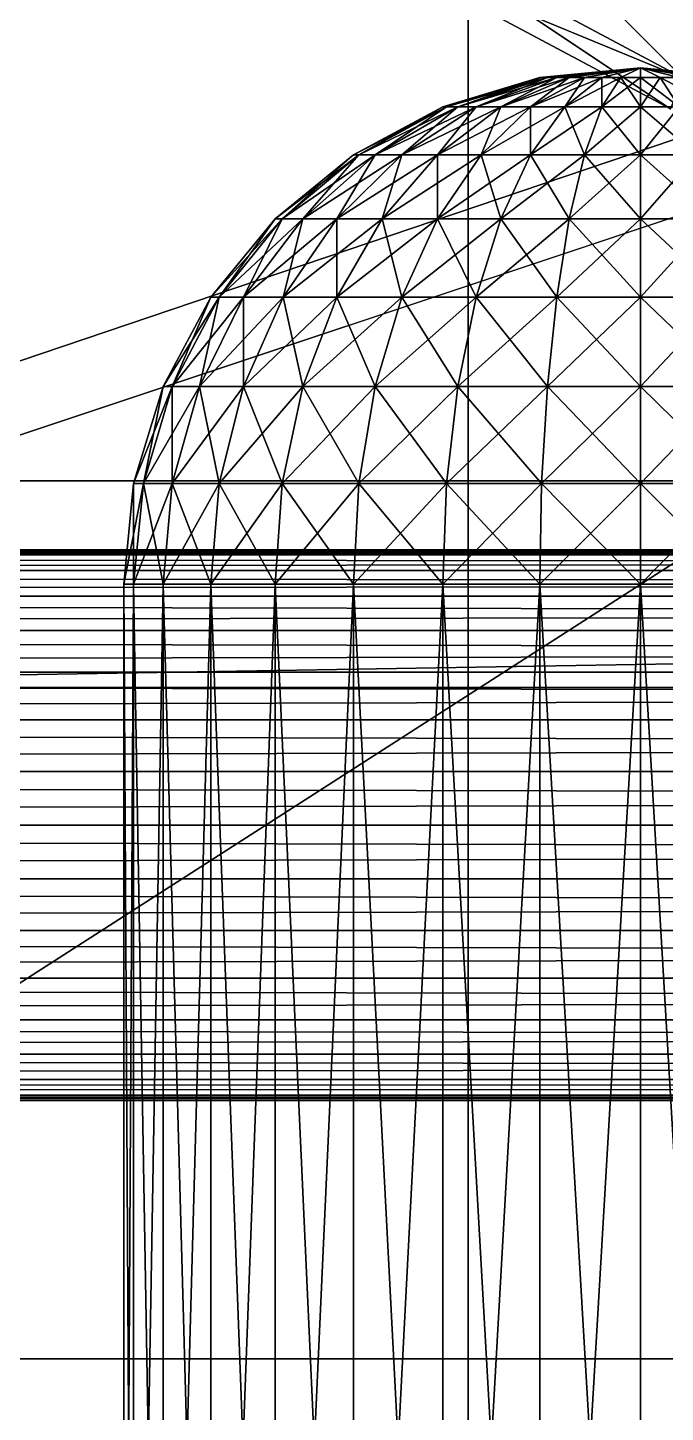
# Model space of a CAD drawing. Header units: millimetres. Extents: x -510 to 550, y -577 to 577.
# Drawn here: x -17.79 to 0.72, y 305.94 to 346.16 of the extents above; entities that cross this region are included whole.
import ezdxf

# ---------------------------------------------------------------- set-up
doc = ezdxf.new("R2010")
doc.units = ezdxf.units.MM
for name, color, linetype, true_color in [('link1_visual_1', 7, 'Continuous', 0xd6dee3), ('main_case_cover', 7, 'Continuous', 0xd6dee3), ('main_case_floor_front', 7, 'Continuous', 0xd6dee3), ('main_case_inner_front', 7, 'Continuous', 0xd6dee3), ('main_frame_outrigger', 7, 'Continuous', 0x5c6b75), ('motor_mid_left_visual_0', 7, 'Continuous', 0x5c6b75), ('structure_aux_cover_rail', 7, 'Continuous', 0x5c6b75), ('structure_left_mid_motor_bracket', 7, 'Continuous', 0x5c6b75)]:
    doc.layers.add(name, color=color, linetype=linetype, true_color=true_color)

msp = doc.modelspace()

# ---------------------------------------------------------------- linework, layer by layer
at = {"layer": 'link1_visual_1', "true_color": 0xd6dee3}
for points in [[(-5.664, 351.591, 320.866), (1.233, 344.694, 330.245), (-7.245, 349.225, 330.245)], [(-5.664, 351.591, 320.866), (2.322, 347.322, 320.866), (1.233, 344.694, 330.245)], [(-7.245, 349.225, 330.245), (0.866, 343.806, 340), (-7.779, 348.427, 340)], [(-7.779, 348.427, 340), (1.233, 344.694, 349.755), (-7.245, 349.225, 349.755)], [(-7.245, 349.225, 330.245), (1.233, 344.694, 330.245), (0.866, 343.806, 340)], [(-7.245, 349.225, 349.755), (1.233, 344.694, 349.755), (2.322, 347.322, 359.134)], [(-7.779, 348.427, 340), (0.866, 343.806, 340), (1.233, 344.694, 349.755)]]:
    msp.add_3dface(points, dxfattribs=at)
at = {"layer": 'main_case_cover', "true_color": 0xd6dee3}
for points in [[(-46, 327, 460), (326, 453, 460), (326, 327, 460)], [(-46, 327, 460), (-46, 453, 460), (326, 453, 460)], [(-46, 327, 466), (326, 327, 466), (326, 453, 466)], [(-46, 327, 466), (326, 453, 466), (-46, 453, 466)], [(-46, 327, 460), (326, 327, 460), (326, 327, 466)], [(-46, 327, 460), (326, 327, 466), (-46, 327, 466)]]:
    msp.add_3dface(points, dxfattribs=at)
at = {"layer": 'main_case_floor_front', "true_color": 0xd6dee3}
for points in [[(-40, 327, 114), (320, 447, 114), (320, 327, 114)], [(-40, 327, 114), (-40, 447, 114), (320, 447, 114)], [(-40, 327, 120), (320, 327, 120), (320, 447, 120)], [(-40, 327, 120), (320, 447, 120), (-40, 447, 120)], [(-40, 327, 114), (320, 327, 114), (320, 327, 120)], [(-40, 327, 114), (320, 327, 120), (-40, 327, 120)]]:
    msp.add_3dface(points, dxfattribs=at)
at = {"layer": 'main_case_inner_front', "true_color": 0xd6dee3}
for points in [[(-40, 327, 120), (320, 333, 120), (320, 327, 120)], [(-40, 327, 120), (-40, 333, 120), (320, 333, 120)], [(-40, 327, 460), (320, 327, 460), (320, 333, 460)], [(-40, 327, 460), (320, 333, 460), (-40, 333, 460)], [(320, 333, 120), (-40, 333, 120), (-40, 333, 460)], [(320, 333, 120), (-40, 333, 460), (320, 333, 460)], [(-40, 327, 120), (320, 327, 120), (320, 327, 460)], [(-40, 327, 120), (320, 327, 460), (-40, 327, 460)]]:
    msp.add_3dface(points, dxfattribs=at)
at = {"layer": 'main_frame_outrigger', "true_color": 0x5c6b75}
for points in [[(-5, 180, 55), (45, 390, 55), (45, 180, 55)], [(-5, 180, 55), (-5, 390, 55), (45, 390, 55)], [(-5, 180, 85), (45, 180, 85), (45, 390, 85)], [(-5, 180, 85), (45, 390, 85), (-5, 390, 85)], [(-5, 390, 55), (-5, 180, 55), (-5, 180, 85)], [(-5, 390, 55), (-5, 180, 85), (-5, 390, 85)]]:
    msp.add_3dface(points, dxfattribs=at)
at = {"layer": 'motor_mid_left_visual_0', "true_color": 0x5c6b75}
for points in [[(-35, 307.5, -315), (35, 352.5, -315), (35, 307.5, -315)], [(-35, 307.5, -315), (-35, 352.5, -315), (35, 352.5, -315)], [(-35, 307.5, -245), (35, 307.5, -245), (35, 352.5, -245)], [(-35, 307.5, -245), (35, 352.5, -245), (-35, 352.5, -245)], [(-35, 307.5, -315), (35, 307.5, -315), (35, 307.5, -245)], [(-35, 307.5, -315), (35, 307.5, -245), (-35, 307.5, -245)]]:
    msp.add_3dface(points, dxfattribs=at)
at = {"layer": 'structure_aux_cover_rail', "true_color": 0x5c6b75}
for points in [[(400, 330.846, 261.561), (400, 331, 260), (-230, 331, 260)], [(400, 330.846, 261.561), (-230, 331, 260), (-230, 330.846, 261.561)], [(400, 331, 260), (400, 330.846, 258.439), (-230, 330.846, 258.439)], [(400, 331, 260), (-230, 330.846, 258.439), (-230, 331, 260)], [(400, 330.391, 263.061), (400, 330.846, 261.561), (-230, 330.846, 261.561)], [(400, 330.391, 263.061), (-230, 330.846, 261.561), (-230, 330.391, 263.061)], [(400, 330.846, 258.439), (400, 330.391, 256.939), (-230, 330.391, 256.939)], [(400, 330.846, 258.439), (-230, 330.391, 256.939), (-230, 330.846, 258.439)], [(400, 329.652, 264.445), (400, 330.391, 263.061), (-230, 330.391, 263.061)], [(400, 329.652, 264.445), (-230, 330.391, 263.061), (-230, 329.652, 264.445)], [(400, 330.391, 256.939), (400, 329.652, 255.555), (-230, 329.652, 255.555)], [(400, 330.391, 256.939), (-230, 329.652, 255.555), (-230, 330.391, 256.939)], [(400, 328.657, 265.657), (400, 329.652, 264.445), (-230, 329.652, 264.445)], [(400, 328.657, 265.657), (-230, 329.652, 264.445), (-230, 328.657, 265.657)], [(400, 329.652, 255.555), (400, 328.657, 254.343), (-230, 328.657, 254.343)], [(400, 329.652, 255.555), (-230, 328.657, 254.343), (-230, 329.652, 255.555)], [(400, 327.445, 266.652), (400, 328.657, 265.657), (-230, 328.657, 265.657)], [(400, 327.445, 266.652), (-230, 328.657, 265.657), (-230, 327.445, 266.652)], [(400, 328.657, 254.343), (400, 327.445, 253.348), (-230, 327.445, 253.348)], [(400, 328.657, 254.343), (-230, 327.445, 253.348), (-230, 328.657, 254.343)], [(400, 326.061, 267.391), (400, 327.445, 266.652), (-230, 327.445, 266.652)], [(400, 326.061, 267.391), (-230, 327.445, 266.652), (-230, 326.061, 267.391)], [(400, 327.445, 253.348), (400, 326.061, 252.609), (-230, 326.061, 252.609)], [(400, 327.445, 253.348), (-230, 326.061, 252.609), (-230, 327.445, 253.348)], [(400, 324.561, 267.846), (400, 326.061, 267.391), (-230, 326.061, 267.391)], [(400, 324.561, 267.846), (-230, 326.061, 267.391), (-230, 324.561, 267.846)], [(400, 326.061, 252.609), (400, 324.561, 252.154), (-230, 324.561, 252.154)], [(400, 326.061, 252.609), (-230, 324.561, 252.154), (-230, 326.061, 252.609)], [(400, 323, 268), (400, 324.561, 267.846), (-230, 324.561, 267.846)], [(400, 323, 268), (-230, 324.561, 267.846), (-230, 323, 268)], [(400, 324.561, 252.154), (400, 323, 252), (-230, 323, 252)], [(400, 324.561, 252.154), (-230, 323, 252), (-230, 324.561, 252.154)], [(400, 323, 252), (400, 321.439, 252.154), (-230, 321.439, 252.154)], [(400, 323, 252), (-230, 321.439, 252.154), (-230, 323, 252)], [(400, 321.439, 267.846), (400, 323, 268), (-230, 323, 268)], [(400, 321.439, 267.846), (-230, 323, 268), (-230, 321.439, 267.846)], [(400, 321.439, 252.154), (400, 319.939, 252.609), (-230, 319.939, 252.609)], [(400, 321.439, 252.154), (-230, 319.939, 252.609), (-230, 321.439, 252.154)], [(400, 319.939, 267.391), (400, 321.439, 267.846), (-230, 321.439, 267.846)], [(400, 319.939, 267.391), (-230, 321.439, 267.846), (-230, 319.939, 267.391)], [(400, 319.939, 252.609), (400, 318.555, 253.348), (-230, 318.555, 253.348)], [(400, 319.939, 252.609), (-230, 318.555, 253.348), (-230, 319.939, 252.609)], [(400, 318.555, 266.652), (400, 319.939, 267.391), (-230, 319.939, 267.391)], [(400, 318.555, 266.652), (-230, 319.939, 267.391), (-230, 318.555, 266.652)], [(400, 318.555, 253.348), (400, 317.343, 254.343), (-230, 317.343, 254.343)], [(400, 318.555, 253.348), (-230, 317.343, 254.343), (-230, 318.555, 253.348)], [(400, 317.343, 265.657), (400, 318.555, 266.652), (-230, 318.555, 266.652)], [(400, 317.343, 265.657), (-230, 318.555, 266.652), (-230, 317.343, 265.657)], [(400, 317.343, 254.343), (400, 316.348, 255.555), (-230, 316.348, 255.555)], [(400, 317.343, 254.343), (-230, 316.348, 255.555), (-230, 317.343, 254.343)], [(400, 316.348, 264.445), (400, 317.343, 265.657), (-230, 317.343, 265.657)], [(400, 316.348, 264.445), (-230, 317.343, 265.657), (-230, 316.348, 264.445)], [(400, 316.348, 255.555), (400, 315.609, 256.939), (-230, 315.609, 256.939)], [(400, 316.348, 255.555), (-230, 315.609, 256.939), (-230, 316.348, 255.555)], [(400, 315.609, 263.061), (400, 316.348, 264.445), (-230, 316.348, 264.445)], [(400, 315.609, 263.061), (-230, 316.348, 264.445), (-230, 315.609, 263.061)], [(400, 315.609, 256.939), (400, 315.154, 258.439), (-230, 315.154, 258.439)], [(400, 315.609, 256.939), (-230, 315.154, 258.439), (-230, 315.609, 256.939)], [(400, 315.154, 261.561), (400, 315.609, 263.061), (-230, 315.609, 263.061)], [(400, 315.154, 261.561), (-230, 315.609, 263.061), (-230, 315.154, 261.561)], [(400, 315.154, 258.439), (400, 315, 260), (-230, 315, 260)], [(400, 315.154, 258.439), (-230, 315, 260), (-230, 315.154, 258.439)], [(400, 315, 260), (400, 315.154, 261.561), (-230, 315.154, 261.561)], [(400, 315, 260), (-230, 315.154, 261.561), (-230, 315, 260)]]:
    msp.add_3dface(points, dxfattribs=at)
at = {"layer": 'structure_left_mid_motor_bracket', "true_color": 0x5c6b75}
for points in [[(-2.87, 344.712, -279.429), (-2.926, 344.712, -280), (-5.74, 343.858, -280)], [(-2.87, 344.712, -279.429), (-5.74, 343.858, -280), (-5.63, 343.858, -278.88)], [(-2.926, 344.712, -280), (-5.63, 343.858, -281.12), (-5.74, 343.858, -280)], [(-2.704, 344.712, -278.88), (-2.87, 344.712, -279.429), (-5.63, 343.858, -278.88)], [(-2.704, 344.712, -278.88), (-5.63, 343.858, -278.88), (-5.303, 343.858, -277.803)], [(-2.926, 344.712, -280), (-2.87, 344.712, -280.571), (-5.63, 343.858, -281.12)], [(-2.87, 344.712, -280.571), (-5.303, 343.858, -282.197), (-5.63, 343.858, -281.12)], [(-2.433, 344.712, -278.374), (-2.704, 344.712, -278.88), (-5.303, 343.858, -277.803)], [(-2.433, 344.712, -278.374), (-5.303, 343.858, -277.803), (-4.773, 343.858, -276.811)], [(-2.87, 344.712, -280.571), (-2.704, 344.712, -281.12), (-5.303, 343.858, -282.197)], [(-2.704, 344.712, -281.12), (-4.773, 343.858, -283.189), (-5.303, 343.858, -282.197)], [(-2.069, 344.712, -277.931), (-2.433, 344.712, -278.374), (-4.773, 343.858, -276.811)], [(-2.069, 344.712, -277.931), (-4.773, 343.858, -276.811), (-4.059, 343.858, -275.941)], [(-2.704, 344.712, -281.12), (-2.433, 344.712, -281.626), (-4.773, 343.858, -283.189)], [(-2.433, 344.712, -281.626), (-4.059, 343.858, -284.059), (-4.773, 343.858, -283.189)], [(-1.626, 344.712, -277.567), (-2.069, 344.712, -277.931), (-4.059, 343.858, -275.941)], [(-1.626, 344.712, -277.567), (-4.059, 343.858, -275.941), (-3.189, 343.858, -275.227)], [(-2.433, 344.712, -281.626), (-2.069, 344.712, -282.069), (-4.059, 343.858, -284.059)], [(-2.069, 344.712, -282.069), (-3.189, 343.858, -284.773), (-4.059, 343.858, -284.059)], [(-1.12, 344.712, -277.296), (-1.626, 344.712, -277.567), (-3.189, 343.858, -275.227)], [(-1.12, 344.712, -277.296), (-3.189, 343.858, -275.227), (-2.197, 343.858, -274.697)], [(-2.069, 344.712, -282.069), (-1.626, 344.712, -282.433), (-3.189, 343.858, -284.773)], [(-1.626, 344.712, -282.433), (-2.197, 343.858, -285.303), (-3.189, 343.858, -284.773)], [(0, 345, -280), (-2.926, 344.712, -280), (-2.87, 344.712, -279.429)], [(0, 345, -280), (-2.87, 344.712, -280.571), (-2.926, 344.712, -280)], [(0, 345, -280), (-2.87, 344.712, -279.429), (-2.704, 344.712, -278.88)], [(0, 345, -280), (-2.704, 344.712, -281.12), (-2.87, 344.712, -280.571)], [(0, 345, -280), (-2.704, 344.712, -278.88), (-2.433, 344.712, -278.374)], [(0, 345, -280), (-2.433, 344.712, -281.626), (-2.704, 344.712, -281.12)], [(0, 345, -280), (-2.433, 344.712, -278.374), (-2.069, 344.712, -277.931)], [(0, 345, -280), (-2.069, 344.712, -282.069), (-2.433, 344.712, -281.626)], [(-0.571, 344.712, -277.13), (-1.12, 344.712, -277.296), (-2.197, 343.858, -274.697)], [(-0.571, 344.712, -277.13), (-2.197, 343.858, -274.697), (-1.12, 343.858, -274.37)], [(-1.626, 344.712, -282.433), (-1.12, 344.712, -282.704), (-2.197, 343.858, -285.303)], [(-1.12, 344.712, -282.704), (-1.12, 343.858, -285.63), (-2.197, 343.858, -285.303)], [(0, 345, -280), (-2.069, 344.712, -277.931), (-1.626, 344.712, -277.567)], [(0, 345, -280), (-1.626, 344.712, -282.433), (-2.069, 344.712, -282.069)], [(0, 345, -280), (-1.626, 344.712, -277.567), (-1.12, 344.712, -277.296)], [(0, 345, -280), (-1.12, 344.712, -282.704), (-1.626, 344.712, -282.433)], [(0, 345, -280), (-1.12, 344.712, -277.296), (-0.571, 344.712, -277.13)], [(0, 345, -280), (-0.571, 344.712, -282.87), (-1.12, 344.712, -282.704)], [(0, 344.712, -277.074), (-0.571, 344.712, -277.13), (-1.12, 343.858, -274.37)], [(0, 344.712, -277.074), (-1.12, 343.858, -274.37), (0, 343.858, -274.26)], [(-1.12, 344.712, -282.704), (-0.571, 344.712, -282.87), (-1.12, 343.858, -285.63)], [(-0.571, 344.712, -282.87), (0, 343.858, -285.74), (-1.12, 343.858, -285.63)], [(0, 345, -280), (-0.571, 344.712, -277.13), (0, 344.712, -277.074)], [(0, 345, -280), (0, 344.712, -282.926), (-0.571, 344.712, -282.87)], [(-0.571, 344.712, -282.87), (0, 344.712, -282.926), (0, 343.858, -285.74)], [(0, 345, -280), (2.87, 344.712, -279.429), (2.926, 344.712, -280)], [(0, 345, -280), (2.704, 344.712, -278.88), (2.87, 344.712, -279.429)], [(0, 345, -280), (2.433, 344.712, -278.374), (2.704, 344.712, -278.88)], [(0, 345, -280), (2.069, 344.712, -277.931), (2.433, 344.712, -278.374)], [(0, 345, -280), (1.626, 344.712, -277.567), (2.069, 344.712, -277.931)], [(0, 345, -280), (1.12, 344.712, -277.296), (1.626, 344.712, -277.567)], [(0, 345, -280), (0.571, 344.712, -277.13), (1.12, 344.712, -277.296)], [(0, 345, -280), (0, 344.712, -277.074), (0.571, 344.712, -277.13)], [(0, 345, -280), (0.571, 344.712, -282.87), (0, 344.712, -282.926)], [(0, 345, -280), (1.12, 344.712, -282.704), (0.571, 344.712, -282.87)], [(0, 345, -280), (1.626, 344.712, -282.433), (1.12, 344.712, -282.704)], [(0, 345, -280), (2.069, 344.712, -282.069), (1.626, 344.712, -282.433)], [(0, 345, -280), (2.433, 344.712, -281.626), (2.069, 344.712, -282.069)], [(0, 345, -280), (2.704, 344.712, -281.12), (2.433, 344.712, -281.626)], [(0, 345, -280), (2.87, 344.712, -280.571), (2.704, 344.712, -281.12)], [(0, 345, -280), (2.926, 344.712, -280), (2.87, 344.712, -280.571)], [(0.571, 344.712, -277.13), (0, 344.712, -277.074), (0, 343.858, -274.26)], [(0.571, 344.712, -277.13), (0, 343.858, -274.26), (1.12, 343.858, -274.37)], [(0, 344.712, -282.926), (0.571, 344.712, -282.87), (1.12, 343.858, -285.63)], [(0, 344.712, -282.926), (1.12, 343.858, -285.63), (0, 343.858, -285.74)], [(1.12, 344.712, -277.296), (0.571, 344.712, -277.13), (1.12, 343.858, -274.37)], [(0.571, 344.712, -282.87), (1.12, 344.712, -282.704), (2.197, 343.858, -285.303)], [(0.571, 344.712, -282.87), (2.197, 343.858, -285.303), (1.12, 343.858, -285.63)], [(-5.63, 343.858, -278.88), (-5.74, 343.858, -280), (-8.334, 342.472, -280)], [(-5.63, 343.858, -278.88), (-8.334, 342.472, -280), (-8.173, 342.472, -278.374)], [(-5.74, 343.858, -280), (-8.173, 342.472, -281.626), (-8.334, 342.472, -280)], [(-5.303, 343.858, -277.803), (-5.63, 343.858, -278.88), (-8.173, 342.472, -278.374)], [(-5.303, 343.858, -277.803), (-8.173, 342.472, -278.374), (-7.699, 342.472, -276.811)], [(-5.74, 343.858, -280), (-5.63, 343.858, -281.12), (-8.173, 342.472, -281.626)], [(-5.63, 343.858, -281.12), (-7.699, 342.472, -283.189), (-8.173, 342.472, -281.626)], [(-4.773, 343.858, -276.811), (-5.303, 343.858, -277.803), (-7.699, 342.472, -276.811)], [(-4.773, 343.858, -276.811), (-7.699, 342.472, -276.811), (-6.929, 342.472, -275.37)], [(-5.63, 343.858, -281.12), (-5.303, 343.858, -282.197), (-7.699, 342.472, -283.189)], [(-5.303, 343.858, -282.197), (-6.929, 342.472, -284.63), (-7.699, 342.472, -283.189)], [(-4.059, 343.858, -275.941), (-4.773, 343.858, -276.811), (-6.929, 342.472, -275.37)], [(-4.059, 343.858, -275.941), (-6.929, 342.472, -275.37), (-5.893, 342.472, -274.107)], [(-5.303, 343.858, -282.197), (-4.773, 343.858, -283.189), (-6.929, 342.472, -284.63)], [(-4.773, 343.858, -283.189), (-5.893, 342.472, -285.893), (-6.929, 342.472, -284.63)], [(-3.189, 343.858, -275.227), (-4.059, 343.858, -275.941), (-5.893, 342.472, -274.107)], [(-3.189, 343.858, -275.227), (-5.893, 342.472, -274.107), (-4.63, 342.472, -273.071)], [(-4.773, 343.858, -283.189), (-4.059, 343.858, -284.059), (-5.893, 342.472, -285.893)], [(-4.059, 343.858, -284.059), (-4.63, 342.472, -286.929), (-5.893, 342.472, -285.893)], [(-2.197, 343.858, -274.697), (-3.189, 343.858, -275.227), (-4.63, 342.472, -273.071)], [(-2.197, 343.858, -274.697), (-4.63, 342.472, -273.071), (-3.189, 342.472, -272.301)], [(-4.059, 343.858, -284.059), (-3.189, 343.858, -284.773), (-4.63, 342.472, -286.929)], [(-3.189, 343.858, -284.773), (-3.189, 342.472, -287.699), (-4.63, 342.472, -286.929)], [(-1.12, 343.858, -274.37), (-2.197, 343.858, -274.697), (-3.189, 342.472, -272.301)], [(-1.12, 343.858, -274.37), (-3.189, 342.472, -272.301), (-1.626, 342.472, -271.827)], [(-3.189, 343.858, -284.773), (-2.197, 343.858, -285.303), (-3.189, 342.472, -287.699)], [(-2.197, 343.858, -285.303), (-1.626, 342.472, -288.173), (-3.189, 342.472, -287.699)], [(-2.197, 343.858, -285.303), (-1.12, 343.858, -285.63), (-1.626, 342.472, -288.173)], [(0, 343.858, -274.26), (-1.12, 343.858, -274.37), (-1.626, 342.472, -271.827)], [(0, 343.858, -274.26), (-1.626, 342.472, -271.827), (0, 342.472, -271.666)], [(-1.12, 343.858, -285.63), (0, 342.472, -288.334), (-1.626, 342.472, -288.173)], [(-1.12, 343.858, -285.63), (0, 343.858, -285.74), (0, 342.472, -288.334)], [(1.12, 343.858, -274.37), (0, 343.858, -274.26), (0, 342.472, -271.666)], [(1.12, 343.858, -274.37), (0, 342.472, -271.666), (1.626, 342.472, -271.827)], [(0, 343.858, -285.74), (1.12, 343.858, -285.63), (1.626, 342.472, -288.173)], [(0, 343.858, -285.74), (1.626, 342.472, -288.173), (0, 342.472, -288.334)], [(-8.173, 342.472, -278.374), (-8.334, 342.472, -280), (-10.607, 340.607, -280)], [(-8.173, 342.472, -278.374), (-10.607, 340.607, -280), (-10.403, 340.607, -277.931)], [(-8.334, 342.472, -280), (-10.403, 340.607, -282.069), (-10.607, 340.607, -280)], [(-7.699, 342.472, -276.811), (-8.173, 342.472, -278.374), (-10.403, 340.607, -277.931)], [(-7.699, 342.472, -276.811), (-10.403, 340.607, -277.931), (-9.799, 340.607, -275.941)], [(-8.334, 342.472, -280), (-8.173, 342.472, -281.626), (-10.403, 340.607, -282.069)], [(-8.173, 342.472, -281.626), (-9.799, 340.607, -284.059), (-10.403, 340.607, -282.069)], [(-6.929, 342.472, -275.37), (-7.699, 342.472, -276.811), (-9.799, 340.607, -275.941)], [(-6.929, 342.472, -275.37), (-9.799, 340.607, -275.941), (-8.819, 340.607, -274.107)], [(-8.173, 342.472, -281.626), (-7.699, 342.472, -283.189), (-9.799, 340.607, -284.059)], [(-7.699, 342.472, -283.189), (-8.819, 340.607, -285.893), (-9.799, 340.607, -284.059)], [(-5.893, 342.472, -274.107), (-6.929, 342.472, -275.37), (-8.819, 340.607, -274.107)], [(-5.893, 342.472, -274.107), (-8.819, 340.607, -274.107), (-7.5, 340.607, -272.5)], [(-7.699, 342.472, -283.189), (-6.929, 342.472, -284.63), (-8.819, 340.607, -285.893)], [(-6.929, 342.472, -284.63), (-7.5, 340.607, -287.5), (-8.819, 340.607, -285.893)], [(-4.63, 342.472, -273.071), (-5.893, 342.472, -274.107), (-7.5, 340.607, -272.5)], [(-4.63, 342.472, -273.071), (-7.5, 340.607, -272.5), (-5.893, 340.607, -271.181)], [(-6.929, 342.472, -284.63), (-5.893, 342.472, -285.893), (-7.5, 340.607, -287.5)], [(-5.893, 342.472, -285.893), (-5.893, 340.607, -288.819), (-7.5, 340.607, -287.5)], [(-3.189, 342.472, -272.301), (-4.63, 342.472, -273.071), (-5.893, 340.607, -271.181)], [(-3.189, 342.472, -272.301), (-5.893, 340.607, -271.181), (-4.059, 340.607, -270.201)], [(-5.893, 342.472, -285.893), (-4.63, 342.472, -286.929), (-5.893, 340.607, -288.819)], [(-4.63, 342.472, -286.929), (-4.059, 340.607, -289.799), (-5.893, 340.607, -288.819)], [(-4.63, 342.472, -286.929), (-3.189, 342.472, -287.699), (-4.059, 340.607, -289.799)], [(-1.626, 342.472, -271.827), (-3.189, 342.472, -272.301), (-4.059, 340.607, -270.201)], [(-1.626, 342.472, -271.827), (-4.059, 340.607, -270.201), (-2.069, 340.607, -269.597)], [(-3.189, 342.472, -287.699), (-2.069, 340.607, -290.403), (-4.059, 340.607, -289.799)], [(-3.189, 342.472, -287.699), (-1.626, 342.472, -288.173), (-2.069, 340.607, -290.403)], [(0, 342.472, -271.666), (-1.626, 342.472, -271.827), (-2.069, 340.607, -269.597)], [(0, 342.472, -271.666), (-2.069, 340.607, -269.597), (0, 340.607, -269.393)], [(-1.626, 342.472, -288.173), (0, 340.607, -290.607), (-2.069, 340.607, -290.403)], [(-1.626, 342.472, -288.173), (0, 342.472, -288.334), (0, 340.607, -290.607)], [(1.626, 342.472, -271.827), (0, 342.472, -271.666), (0, 340.607, -269.393)], [(1.626, 342.472, -271.827), (0, 340.607, -269.393), (2.069, 340.607, -269.597)], [(0, 342.472, -288.334), (1.626, 342.472, -288.173), (2.069, 340.607, -290.403)], [(0, 342.472, -288.334), (2.069, 340.607, -290.403), (0, 340.607, -290.607)], [(-10.403, 340.607, -277.931), (-10.607, 340.607, -280), (-12.472, 338.334, -280)], [(-10.403, 340.607, -277.931), (-12.472, 338.334, -280), (-12.232, 338.334, -277.567)], [(-10.607, 340.607, -280), (-12.232, 338.334, -282.433), (-12.472, 338.334, -280)], [(-9.799, 340.607, -275.941), (-10.403, 340.607, -277.931), (-12.232, 338.334, -277.567)], [(-9.799, 340.607, -275.941), (-12.232, 338.334, -277.567), (-11.523, 338.334, -275.227)], [(-10.607, 340.607, -280), (-10.403, 340.607, -282.069), (-12.232, 338.334, -282.433)], [(-10.403, 340.607, -282.069), (-11.523, 338.334, -284.773), (-12.232, 338.334, -282.433)], [(-8.819, 340.607, -274.107), (-9.799, 340.607, -275.941), (-11.523, 338.334, -275.227)], [(-8.819, 340.607, -274.107), (-11.523, 338.334, -275.227), (-10.37, 338.334, -273.071)], [(-10.403, 340.607, -282.069), (-9.799, 340.607, -284.059), (-11.523, 338.334, -284.773)], [(-9.799, 340.607, -284.059), (-10.37, 338.334, -286.929), (-11.523, 338.334, -284.773)], [(-7.5, 340.607, -272.5), (-8.819, 340.607, -274.107), (-10.37, 338.334, -273.071)], [(-7.5, 340.607, -272.5), (-10.37, 338.334, -273.071), (-8.819, 338.334, -271.181)], [(-9.799, 340.607, -284.059), (-8.819, 340.607, -285.893), (-10.37, 338.334, -286.929)], [(-8.819, 340.607, -285.893), (-8.819, 338.334, -288.819), (-10.37, 338.334, -286.929)], [(-5.893, 340.607, -271.181), (-7.5, 340.607, -272.5), (-8.819, 338.334, -271.181)], [(-5.893, 340.607, -271.181), (-8.819, 338.334, -271.181), (-6.929, 338.334, -269.63)], [(-8.819, 340.607, -285.893), (-7.5, 340.607, -287.5), (-8.819, 338.334, -288.819)], [(-7.5, 340.607, -287.5), (-6.929, 338.334, -290.37), (-8.819, 338.334, -288.819)], [(-7.5, 340.607, -287.5), (-5.893, 340.607, -288.819), (-6.929, 338.334, -290.37)], [(-4.059, 340.607, -270.201), (-5.893, 340.607, -271.181), (-6.929, 338.334, -269.63)], [(-4.059, 340.607, -270.201), (-6.929, 338.334, -269.63), (-4.773, 338.334, -268.477)], [(-5.893, 340.607, -288.819), (-4.773, 338.334, -291.523), (-6.929, 338.334, -290.37)], [(-5.893, 340.607, -288.819), (-4.059, 340.607, -289.799), (-4.773, 338.334, -291.523)], [(-2.069, 340.607, -269.597), (-4.059, 340.607, -270.201), (-4.773, 338.334, -268.477)], [(-2.069, 340.607, -269.597), (-4.773, 338.334, -268.477), (-2.433, 338.334, -267.768)], [(-4.059, 340.607, -289.799), (-2.433, 338.334, -292.232), (-4.773, 338.334, -291.523)], [(-4.059, 340.607, -289.799), (-2.069, 340.607, -290.403), (-2.433, 338.334, -292.232)], [(0, 340.607, -269.393), (-2.069, 340.607, -269.597), (-2.433, 338.334, -267.768)], [(0, 340.607, -269.393), (-2.433, 338.334, -267.768), (0, 338.334, -267.528)], [(-2.069, 340.607, -290.403), (0, 338.334, -292.472), (-2.433, 338.334, -292.232)], [(-2.069, 340.607, -290.403), (0, 340.607, -290.607), (0, 338.334, -292.472)], [(2.069, 340.607, -269.597), (0, 340.607, -269.393), (0, 338.334, -267.528)], [(2.069, 340.607, -269.597), (0, 338.334, -267.528), (2.433, 338.334, -267.768)], [(0, 340.607, -290.607), (2.069, 340.607, -290.403), (2.433, 338.334, -292.232)], [(0, 340.607, -290.607), (2.433, 338.334, -292.232), (0, 338.334, -292.472)], [(-12.232, 338.334, -277.567), (-12.472, 338.334, -280), (-13.858, 335.74, -280)], [(-12.232, 338.334, -277.567), (-13.858, 335.74, -280), (-13.592, 335.74, -277.296)], [(-12.472, 338.334, -280), (-13.592, 335.74, -282.704), (-13.858, 335.74, -280)], [(-11.523, 338.334, -275.227), (-12.232, 338.334, -277.567), (-13.592, 335.74, -277.296)], [(-11.523, 338.334, -275.227), (-13.592, 335.74, -277.296), (-12.803, 335.74, -274.697)], [(-12.472, 338.334, -280), (-12.232, 338.334, -282.433), (-13.592, 335.74, -282.704)], [(-12.232, 338.334, -282.433), (-12.803, 335.74, -285.303), (-13.592, 335.74, -282.704)], [(-10.37, 338.334, -273.071), (-11.523, 338.334, -275.227), (-12.803, 335.74, -274.697)], [(-10.37, 338.334, -273.071), (-12.803, 335.74, -274.697), (-11.523, 335.74, -272.301)], [(-12.232, 338.334, -282.433), (-11.523, 338.334, -284.773), (-12.803, 335.74, -285.303)], [(-11.523, 338.334, -284.773), (-11.523, 335.74, -287.699), (-12.803, 335.74, -285.303)], [(-8.819, 338.334, -271.181), (-10.37, 338.334, -273.071), (-11.523, 335.74, -272.301)], [(-8.819, 338.334, -271.181), (-11.523, 335.74, -272.301), (-9.799, 335.74, -270.201)], [(-11.523, 338.334, -284.773), (-10.37, 338.334, -286.929), (-11.523, 335.74, -287.699)], [(-10.37, 338.334, -286.929), (-9.799, 335.74, -289.799), (-11.523, 335.74, -287.699)], [(-10.37, 338.334, -286.929), (-8.819, 338.334, -288.819), (-9.799, 335.74, -289.799)], [(-6.929, 338.334, -269.63), (-8.819, 338.334, -271.181), (-9.799, 335.74, -270.201)], [(-6.929, 338.334, -269.63), (-9.799, 335.74, -270.201), (-7.699, 335.74, -268.477)], [(-8.819, 338.334, -288.819), (-7.699, 335.74, -291.523), (-9.799, 335.74, -289.799)], [(-8.819, 338.334, -288.819), (-6.929, 338.334, -290.37), (-7.699, 335.74, -291.523)], [(-4.773, 338.334, -268.477), (-6.929, 338.334, -269.63), (-7.699, 335.74, -268.477)], [(-4.773, 338.334, -268.477), (-7.699, 335.74, -268.477), (-5.303, 335.74, -267.197)], [(-6.929, 338.334, -290.37), (-5.303, 335.74, -292.803), (-7.699, 335.74, -291.523)], [(-6.929, 338.334, -290.37), (-4.773, 338.334, -291.523), (-5.303, 335.74, -292.803)], [(-2.433, 338.334, -267.768), (-4.773, 338.334, -268.477), (-5.303, 335.74, -267.197)], [(-2.433, 338.334, -267.768), (-5.303, 335.74, -267.197), (-2.704, 335.74, -266.408)], [(-4.773, 338.334, -291.523), (-2.704, 335.74, -293.592), (-5.303, 335.74, -292.803)], [(-4.773, 338.334, -291.523), (-2.433, 338.334, -292.232), (-2.704, 335.74, -293.592)], [(0, 338.334, -267.528), (-2.433, 338.334, -267.768), (-2.704, 335.74, -266.408)], [(0, 338.334, -267.528), (-2.704, 335.74, -266.408), (0, 335.74, -266.142)], [(-2.433, 338.334, -292.232), (0, 335.74, -293.858), (-2.704, 335.74, -293.592)], [(-2.433, 338.334, -292.232), (0, 338.334, -292.472), (0, 335.74, -293.858)], [(2.433, 338.334, -267.768), (0, 338.334, -267.528), (0, 335.74, -266.142)], [(2.433, 338.334, -267.768), (0, 335.74, -266.142), (2.704, 335.74, -266.408)], [(0, 338.334, -292.472), (2.433, 338.334, -292.232), (2.704, 335.74, -293.592)], [(0, 338.334, -292.472), (2.704, 335.74, -293.592), (0, 335.74, -293.858)], [(-13.592, 335.74, -277.296), (-13.858, 335.74, -280), (-14.712, 332.926, -280)], [(-13.592, 335.74, -277.296), (-14.712, 332.926, -280), (-14.429, 332.926, -277.13)], [(-13.858, 335.74, -280), (-14.429, 332.926, -282.87), (-14.712, 332.926, -280)], [(-12.803, 335.74, -274.697), (-13.592, 335.74, -277.296), (-14.429, 332.926, -277.13)], [(-12.803, 335.74, -274.697), (-14.429, 332.926, -277.13), (-13.592, 332.926, -274.37)], [(-13.858, 335.74, -280), (-13.592, 335.74, -282.704), (-14.429, 332.926, -282.87)], [(-13.592, 335.74, -282.704), (-13.592, 332.926, -285.63), (-14.429, 332.926, -282.87)], [(-11.523, 335.74, -272.301), (-12.803, 335.74, -274.697), (-13.592, 332.926, -274.37)], [(-11.523, 335.74, -272.301), (-13.592, 332.926, -274.37), (-12.232, 332.926, -271.827)], [(-13.592, 335.74, -282.704), (-12.803, 335.74, -285.303), (-13.592, 332.926, -285.63)], [(-12.803, 335.74, -285.303), (-12.232, 332.926, -288.173), (-13.592, 332.926, -285.63)], [(-12.803, 335.74, -285.303), (-11.523, 335.74, -287.699), (-12.232, 332.926, -288.173)], [(-9.799, 335.74, -270.201), (-11.523, 335.74, -272.301), (-12.232, 332.926, -271.827)], [(-9.799, 335.74, -270.201), (-12.232, 332.926, -271.827), (-10.403, 332.926, -269.597)], [(-11.523, 335.74, -287.699), (-10.403, 332.926, -290.403), (-12.232, 332.926, -288.173)], [(-11.523, 335.74, -287.699), (-9.799, 335.74, -289.799), (-10.403, 332.926, -290.403)], [(-7.699, 335.74, -268.477), (-9.799, 335.74, -270.201), (-10.403, 332.926, -269.597)], [(-7.699, 335.74, -268.477), (-10.403, 332.926, -269.597), (-8.173, 332.926, -267.768)], [(-9.799, 335.74, -289.799), (-8.173, 332.926, -292.232), (-10.403, 332.926, -290.403)], [(-9.799, 335.74, -289.799), (-7.699, 335.74, -291.523), (-8.173, 332.926, -292.232)], [(-5.303, 335.74, -267.197), (-7.699, 335.74, -268.477), (-8.173, 332.926, -267.768)], [(-5.303, 335.74, -267.197), (-8.173, 332.926, -267.768), (-5.63, 332.926, -266.408)], [(-7.699, 335.74, -291.523), (-5.63, 332.926, -293.592), (-8.173, 332.926, -292.232)], [(-7.699, 335.74, -291.523), (-5.303, 335.74, -292.803), (-5.63, 332.926, -293.592)], [(-2.704, 335.74, -266.408), (-5.303, 335.74, -267.197), (-5.63, 332.926, -266.408)], [(-2.704, 335.74, -266.408), (-5.63, 332.926, -266.408), (-2.87, 332.926, -265.571)], [(-5.303, 335.74, -292.803), (-2.87, 332.926, -294.429), (-5.63, 332.926, -293.592)], [(-5.303, 335.74, -292.803), (-2.704, 335.74, -293.592), (-2.87, 332.926, -294.429)], [(0, 335.74, -266.142), (-2.704, 335.74, -266.408), (-2.87, 332.926, -265.571)], [(0, 335.74, -266.142), (-2.87, 332.926, -265.571), (0, 332.926, -265.288)], [(-2.704, 335.74, -293.592), (0, 332.926, -294.712), (-2.87, 332.926, -294.429)], [(-2.704, 335.74, -293.592), (0, 335.74, -293.858), (0, 332.926, -294.712)], [(2.704, 335.74, -266.408), (0, 335.74, -266.142), (0, 332.926, -265.288)], [(2.704, 335.74, -266.408), (0, 332.926, -265.288), (2.87, 332.926, -265.571)], [(0, 335.74, -293.858), (2.704, 335.74, -293.592), (2.87, 332.926, -294.429)], [(0, 335.74, -293.858), (2.87, 332.926, -294.429), (0, 332.926, -294.712)], [(-14.429, 332.926, -277.13), (-14.712, 332.926, -280), (-15, 330, -280)], [(-14.429, 332.926, -277.13), (-15, 330, -280), (-14.712, 330, -277.074)], [(-14.712, 332.926, -280), (-14.712, 330, -282.926), (-15, 330, -280)], [(-13.592, 332.926, -274.37), (-14.429, 332.926, -277.13), (-14.712, 330, -277.074)], [(-13.592, 332.926, -274.37), (-14.712, 330, -277.074), (-13.858, 330, -274.26)], [(-14.712, 332.926, -280), (-14.429, 332.926, -282.87), (-14.712, 330, -282.926)], [(-14.429, 332.926, -282.87), (-13.858, 330, -285.74), (-14.712, 330, -282.926)], [(-14.429, 332.926, -282.87), (-13.592, 332.926, -285.63), (-13.858, 330, -285.74)], [(-12.232, 332.926, -271.827), (-13.592, 332.926, -274.37), (-13.858, 330, -274.26)], [(-12.232, 332.926, -271.827), (-13.858, 330, -274.26), (-12.472, 330, -271.666)], [(-13.592, 332.926, -285.63), (-12.472, 330, -288.334), (-13.858, 330, -285.74)], [(-13.592, 332.926, -285.63), (-12.232, 332.926, -288.173), (-12.472, 330, -288.334)], [(-10.403, 332.926, -269.597), (-12.232, 332.926, -271.827), (-12.472, 330, -271.666)], [(-10.403, 332.926, -269.597), (-12.472, 330, -271.666), (-10.607, 330, -269.393)], [(-12.232, 332.926, -288.173), (-10.607, 330, -290.607), (-12.472, 330, -288.334)], [(-12.232, 332.926, -288.173), (-10.403, 332.926, -290.403), (-10.607, 330, -290.607)], [(-8.173, 332.926, -267.768), (-10.403, 332.926, -269.597), (-10.607, 330, -269.393)], [(-8.173, 332.926, -267.768), (-10.607, 330, -269.393), (-8.334, 330, -267.528)], [(-10.403, 332.926, -290.403), (-8.334, 330, -292.472), (-10.607, 330, -290.607)], [(-10.403, 332.926, -290.403), (-8.173, 332.926, -292.232), (-8.334, 330, -292.472)], [(-5.63, 332.926, -266.408), (-8.173, 332.926, -267.768), (-8.334, 330, -267.528)], [(-5.63, 332.926, -266.408), (-8.334, 330, -267.528), (-5.74, 330, -266.142)], [(-8.173, 332.926, -292.232), (-5.74, 330, -293.858), (-8.334, 330, -292.472)], [(-8.173, 332.926, -292.232), (-5.63, 332.926, -293.592), (-5.74, 330, -293.858)], [(-2.87, 332.926, -265.571), (-5.63, 332.926, -266.408), (-5.74, 330, -266.142)], [(-2.87, 332.926, -265.571), (-5.74, 330, -266.142), (-2.926, 330, -265.288)], [(-5.63, 332.926, -293.592), (-2.926, 330, -294.712), (-5.74, 330, -293.858)], [(-5.63, 332.926, -293.592), (-2.87, 332.926, -294.429), (-2.926, 330, -294.712)], [(0, 332.926, -265.288), (-2.87, 332.926, -265.571), (-2.926, 330, -265.288)], [(0, 332.926, -265.288), (-2.926, 330, -265.288), (0, 330, -265)], [(-2.87, 332.926, -294.429), (0, 330, -295), (-2.926, 330, -294.712)], [(-2.87, 332.926, -294.429), (0, 332.926, -294.712), (0, 330, -295)], [(2.87, 332.926, -265.571), (0, 332.926, -265.288), (0, 330, -265)], [(2.87, 332.926, -265.571), (0, 330, -265), (2.926, 330, -265.288)], [(0, 332.926, -294.712), (2.87, 332.926, -294.429), (2.926, 330, -294.712)], [(0, 332.926, -294.712), (2.926, 330, -294.712), (0, 330, -295)], [(-14.712, 330, -277.074), (-15, 330, -280), (-15, 280, -280)], [(-14.712, 330, -277.074), (-15, 280, -280), (-14.712, 280, -277.074)], [(-15, 330, -280), (-14.712, 330, -282.926), (-14.712, 280, -282.926)], [(-15, 330, -280), (-14.712, 280, -282.926), (-15, 280, -280)], [(-13.858, 330, -274.26), (-14.712, 330, -277.074), (-14.712, 280, -277.074)], [(-13.858, 330, -274.26), (-14.712, 280, -277.074), (-13.858, 280, -274.26)], [(-14.712, 330, -282.926), (-13.858, 330, -285.74), (-13.858, 280, -285.74)], [(-14.712, 330, -282.926), (-13.858, 280, -285.74), (-14.712, 280, -282.926)], [(-12.472, 330, -271.666), (-13.858, 330, -274.26), (-13.858, 280, -274.26)], [(-12.472, 330, -271.666), (-13.858, 280, -274.26), (-12.472, 280, -271.666)], [(-13.858, 330, -285.74), (-12.472, 330, -288.334), (-12.472, 280, -288.334)], [(-13.858, 330, -285.74), (-12.472, 280, -288.334), (-13.858, 280, -285.74)], [(-10.607, 330, -269.393), (-12.472, 330, -271.666), (-12.472, 280, -271.666)], [(-10.607, 330, -269.393), (-12.472, 280, -271.666), (-10.607, 280, -269.393)], [(-12.472, 330, -288.334), (-10.607, 330, -290.607), (-10.607, 280, -290.607)], [(-12.472, 330, -288.334), (-10.607, 280, -290.607), (-12.472, 280, -288.334)], [(-8.334, 330, -267.528), (-10.607, 330, -269.393), (-10.607, 280, -269.393)], [(-8.334, 330, -267.528), (-10.607, 280, -269.393), (-8.334, 280, -267.528)], [(-10.607, 330, -290.607), (-8.334, 330, -292.472), (-8.334, 280, -292.472)], [(-10.607, 330, -290.607), (-8.334, 280, -292.472), (-10.607, 280, -290.607)], [(-5.74, 330, -266.142), (-8.334, 330, -267.528), (-8.334, 280, -267.528)], [(-5.74, 330, -266.142), (-8.334, 280, -267.528), (-5.74, 280, -266.142)], [(-8.334, 330, -292.472), (-5.74, 330, -293.858), (-5.74, 280, -293.858)], [(-8.334, 330, -292.472), (-5.74, 280, -293.858), (-8.334, 280, -292.472)], [(-2.926, 330, -265.288), (-5.74, 330, -266.142), (-5.74, 280, -266.142)], [(-2.926, 330, -265.288), (-5.74, 280, -266.142), (-2.926, 280, -265.288)], [(-5.74, 330, -293.858), (-2.926, 330, -294.712), (-2.926, 280, -294.712)], [(-5.74, 330, -293.858), (-2.926, 280, -294.712), (-5.74, 280, -293.858)], [(0, 330, -265), (-2.926, 330, -265.288), (-2.926, 280, -265.288)], [(0, 330, -265), (-2.926, 280, -265.288), (0, 280, -265)], [(-2.926, 330, -294.712), (0, 330, -295), (0, 280, -295)], [(-2.926, 330, -294.712), (0, 280, -295), (-2.926, 280, -294.712)], [(2.926, 330, -265.288), (0, 330, -265), (0, 280, -265)], [(2.926, 330, -265.288), (0, 280, -265), (2.926, 280, -265.288)], [(0, 330, -295), (2.926, 330, -294.712), (2.926, 280, -294.712)], [(0, 330, -295), (2.926, 280, -294.712), (0, 280, -295)]]:
    msp.add_3dface(points, dxfattribs=at)

doc.saveas('drawing.dxf')
